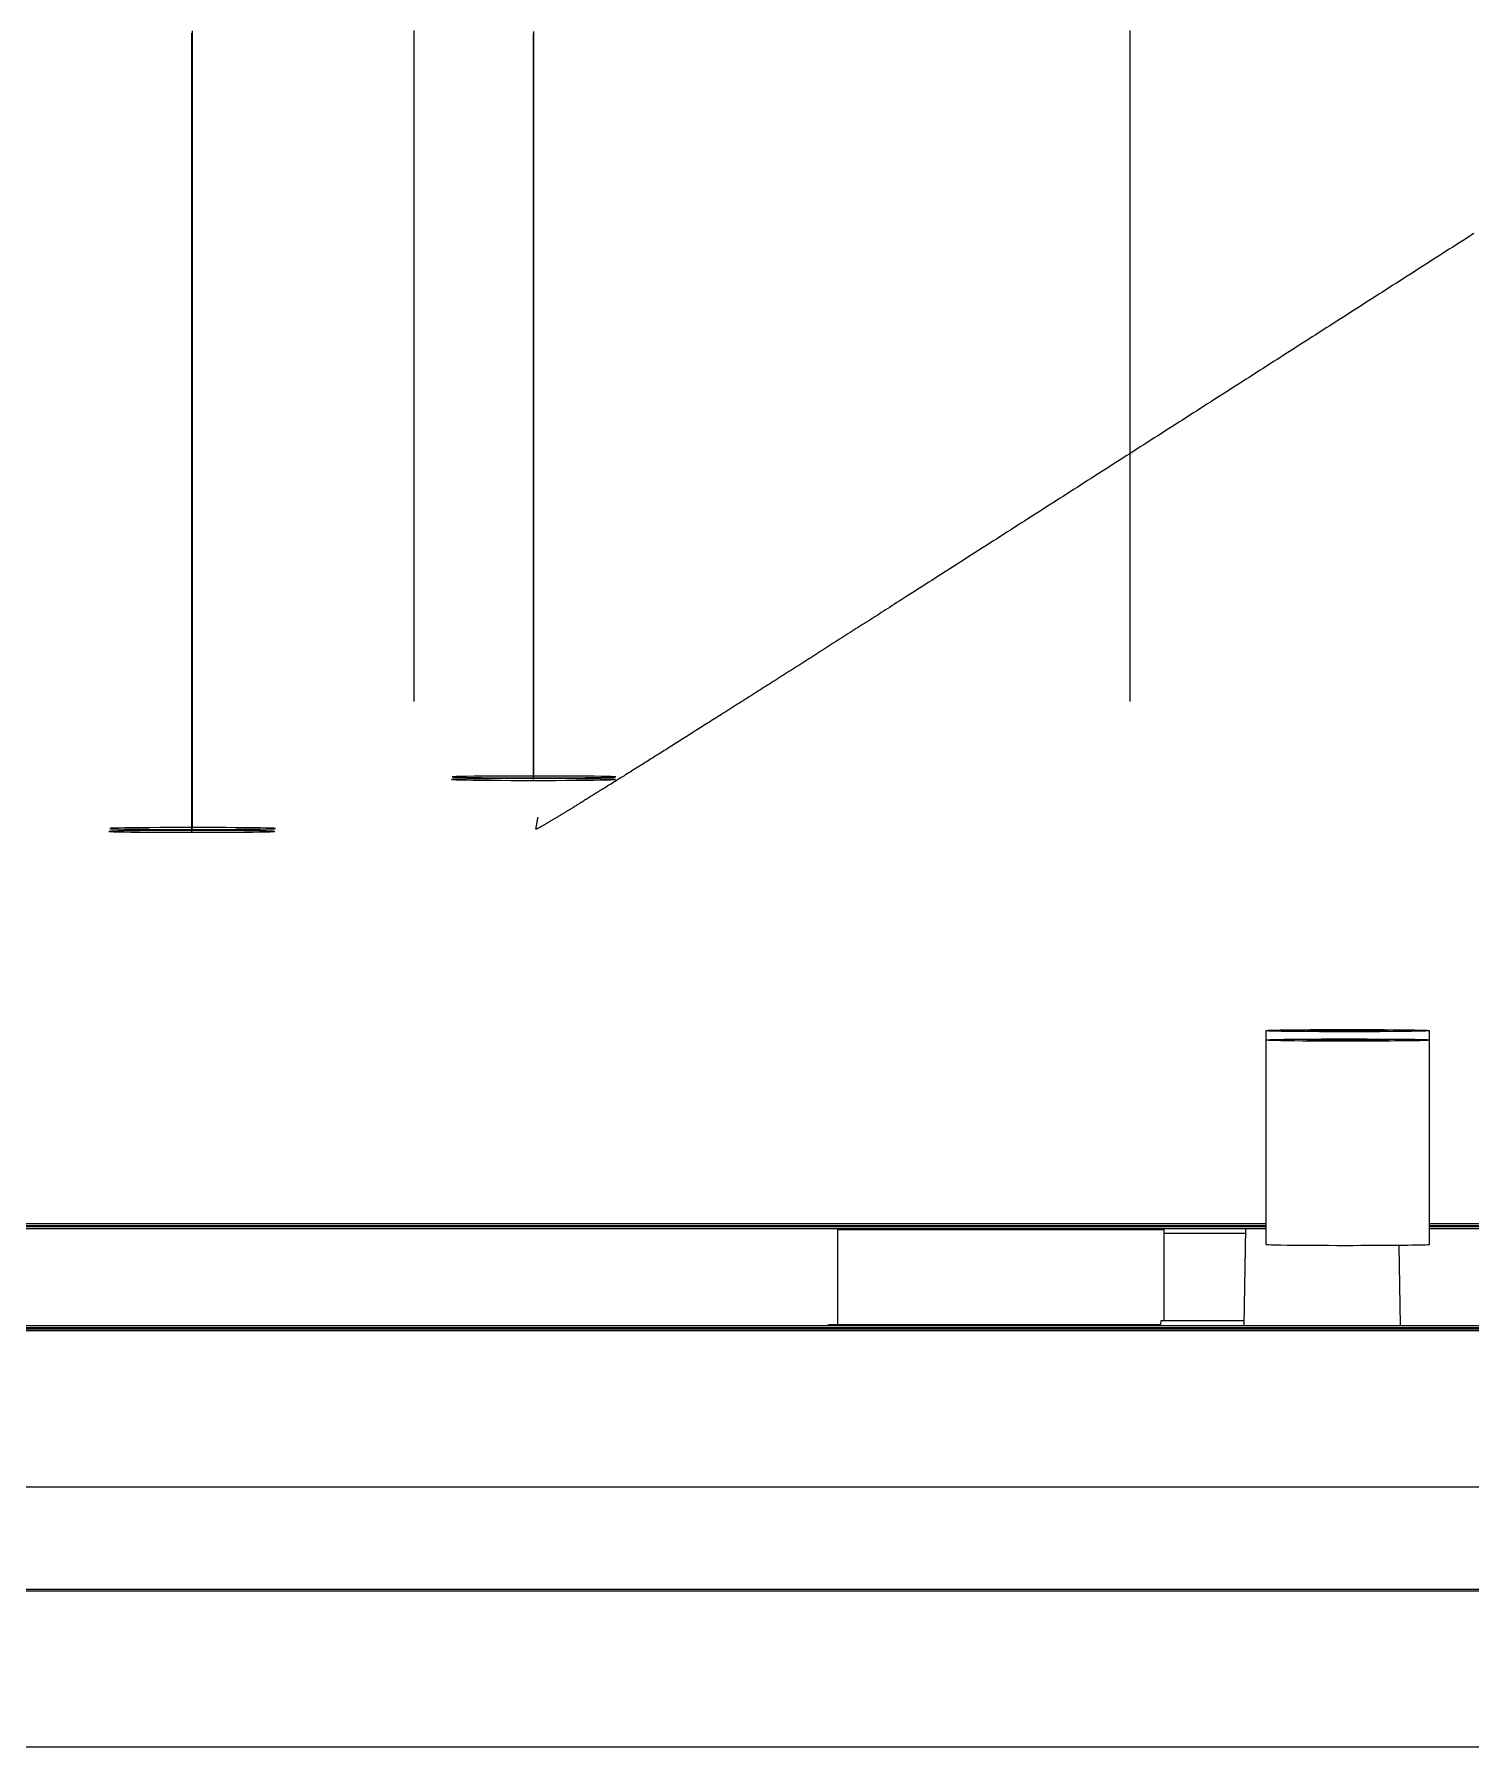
# Model space of a CAD drawing. Header units: millimetres. Extents: x -253 to 256, y -315 to 312.
# Drawn here: x -63.2 to 6.6, y -264.8 to -181.6 of the extents above; entities that cross this region are included whole.
import ezdxf

# ---------------------------------------------------------------- set-up
doc = ezdxf.new("R2010")
doc.units = ezdxf.units.MM
doc.layers.add('SKETCH', color=5, linetype='Continuous')
doc.layers.add('VISIBLE', color=7, linetype='Continuous')

msp = doc.modelspace()

# ---------------------------------------------------------------- linework, layer by layer
at = {"layer": 'SKETCH', "flags": 128}
for points in [[(-55.497, -220.372), (-55.497, -220.136), (-55.497, -219.899), (-55.497, -219.663), (-55.497, -219.426), (-55.497, -219.19), (-55.497, -218.953), (-55.497, -218.717), (-55.497, -218.48), (-55.497, -218.244), (-55.497, -218.007), (-55.497, -217.771), (-55.497, -217.534), (-55.497, -217.298), (-55.497, -217.061), (-55.497, -216.825), (-55.497, -216.588), (-55.497, -216.352), (-55.497, -216.115), (-55.497, -215.879), (-55.497, -215.643), (-55.497, -215.406), (-55.497, -215.17), (-55.497, -214.933), (-55.497, -214.697), (-55.497, -214.46), (-55.497, -214.224), (-55.497, -213.987), (-55.497, -213.751), (-55.497, -213.514), (-55.497, -213.278), (-55.497, -213.041), (-55.497, -212.805), (-55.497, -212.568), (-55.497, -212.332), (-55.497, -212.095), (-55.497, -211.859), (-55.497, -211.622), (-55.497, -211.386), (-55.497, -211.149), (-55.497, -210.913), (-55.497, -210.676), (-55.497, -210.44), (-55.497, -210.203), (-55.497, -209.967), (-55.497, -209.73), (-55.497, -209.494), (-55.497, -209.257), (-55.497, -209.021), (-55.497, -208.784), (-55.497, -208.548), (-55.497, -208.311), (-55.497, -208.075), (-55.497, -207.838), (-55.497, -207.602), (-55.497, -207.365), (-55.497, -207.129), (-55.497, -206.892), (-55.497, -206.656), (-55.497, -206.419), (-55.497, -206.183), (-55.497, -205.946), (-55.497, -205.71), (-55.497, -205.473), (-55.497, -205.237), (-55.497, -205), (-55.497, -204.764), (-55.497, -204.527), (-55.497, -204.291), (-55.497, -204.054), (-55.497, -203.818), (-55.497, -203.581), (-55.497, -203.345), (-55.497, -203.108), (-55.497, -202.872), (-55.497, -202.635), (-55.497, -202.399), (-55.497, -202.162), (-55.497, -201.926), (-55.497, -201.689), (-55.497, -201.453), (-55.497, -201.217), (-55.497, -200.98), (-55.497, -200.744), (-55.497, -200.507), (-55.497, -200.271), (-55.497, -200.034), (-55.497, -199.798), (-55.497, -199.561), (-55.497, -199.325), (-55.497, -199.088), (-55.497, -198.852), (-55.497, -198.615), (-55.497, -198.379), (-55.497, -198.142), (-55.497, -197.906), (-55.497, -197.669), (-55.497, -197.433), (-55.497, -197.196), (-55.497, -196.96), (-55.497, -196.723), (-55.497, -196.487), (-55.497, -196.25), (-55.497, -196.014), (-55.497, -195.777), (-55.497, -195.541), (-55.497, -195.304), (-55.497, -195.068), (-55.497, -194.831), (-55.497, -194.595), (-55.497, -194.358), (-55.497, -194.122), (-55.497, -193.885), (-55.497, -193.649), (-55.497, -193.412), (-55.497, -193.176), (-55.497, -192.939), (-55.497, -192.703), (-55.497, -192.466), (-55.497, -192.23), (-55.497, -191.993), (-55.497, -191.757), (-55.497, -191.52), (-55.497, -191.284), (-55.497, -191.047), (-55.497, -190.811), (-55.497, -190.574), (-55.497, -190.338), (-55.497, -190.101), (-55.497, -189.865), (-55.497, -189.628), (-55.497, -189.392), (-55.497, -189.155), (-55.497, -188.919), (-55.497, -188.682), (-55.497, -188.446), (-55.497, -188.209), (-55.497, -187.973), (-55.497, -187.736), (-55.497, -187.5), (-55.497, -187.264), (-55.497, -187.027), (-55.497, -186.791), (-55.497, -186.554), (-55.497, -186.318), (-55.497, -186.081), (-55.497, -185.845), (-55.497, -185.608), (-55.497, -185.372), (-55.497, -185.135), (-55.497, -184.899), (-55.497, -184.662), (-55.497, -184.426), (-55.497, -184.189), (-55.497, -183.953), (-55.497, -183.716), (-55.497, -183.48), (-55.497, -183.243), (-55.497, -183.007), (-55.497, -182.77), (-55.497, -182.534), (-55.497, -182.297), (-55.497, -182.061), (-55.497, -181.824), (-55.497, -181.588)], [(-55.461, -220.231), (-55.461, -219.995), (-55.461, -219.759), (-55.461, -219.522), (-55.461, -219.286), (-55.461, -219.05), (-55.461, -218.813), (-55.461, -218.577), (-55.461, -218.341), (-55.461, -218.104), (-55.461, -217.868), (-55.461, -217.631), (-55.461, -217.395), (-55.461, -217.159), (-55.461, -216.922), (-55.461, -216.686), (-55.461, -216.45), (-55.461, -216.213), (-55.461, -215.977), (-55.461, -215.741), (-55.461, -215.504), (-55.461, -215.268), (-55.461, -215.032), (-55.461, -214.795), (-55.461, -214.559), (-55.461, -214.323), (-55.461, -214.086), (-55.461, -213.85), (-55.461, -213.614), (-55.461, -213.377), (-55.461, -213.141), (-55.461, -212.905), (-55.461, -212.668), (-55.461, -212.432), (-55.461, -212.196), (-55.461, -211.959), (-55.461, -211.723), (-55.461, -211.487), (-55.461, -211.25), (-55.461, -211.014), (-55.461, -210.778), (-55.461, -210.541), (-55.461, -210.305), (-55.461, -210.069), (-55.461, -209.832), (-55.461, -209.596), (-55.461, -209.36), (-55.461, -209.123), (-55.461, -208.887), (-55.461, -208.651), (-55.461, -208.414), (-55.461, -208.178), (-55.461, -207.942), (-55.461, -207.705), (-55.461, -207.469), (-55.461, -207.233), (-55.461, -206.996), (-55.461, -206.76), (-55.461, -206.523), (-55.461, -206.287), (-55.461, -206.051), (-55.461, -205.814), (-55.461, -205.578), (-55.461, -205.342), (-55.461, -205.105), (-55.461, -204.869), (-55.461, -204.633), (-55.461, -204.396), (-55.461, -204.16), (-55.461, -203.924), (-55.461, -203.687), (-55.461, -203.451), (-55.461, -203.215), (-55.461, -202.978), (-55.461, -202.742), (-55.461, -202.506), (-55.461, -202.269), (-55.461, -202.033), (-55.461, -201.797), (-55.461, -201.56), (-55.461, -201.324), (-55.461, -201.088), (-55.461, -200.851), (-55.461, -200.615), (-55.461, -200.379), (-55.461, -200.142), (-55.461, -199.906), (-55.461, -199.67), (-55.461, -199.433), (-55.461, -199.197), (-55.461, -198.961), (-55.461, -198.724), (-55.461, -198.488), (-55.461, -198.252), (-55.461, -198.015), (-55.461, -197.779), (-55.461, -197.543), (-55.461, -197.306), (-55.461, -197.07), (-55.461, -196.834), (-55.461, -196.597), (-55.461, -196.361), (-55.461, -196.125), (-55.461, -195.888), (-55.461, -195.652), (-55.461, -195.416), (-55.461, -195.179), (-55.461, -194.943), (-55.461, -194.706), (-55.461, -194.47), (-55.461, -194.234), (-55.461, -193.997), (-55.461, -193.761), (-55.461, -193.525), (-55.461, -193.288), (-55.461, -193.052), (-55.461, -192.816), (-55.461, -192.579), (-55.461, -192.343), (-55.461, -192.107), (-55.461, -191.87), (-55.461, -191.634), (-55.461, -191.398), (-55.461, -191.161), (-55.461, -190.925), (-55.461, -190.689), (-55.461, -190.452), (-55.461, -190.216), (-55.461, -189.98), (-55.461, -189.743), (-55.461, -189.507), (-55.461, -189.271), (-55.461, -189.034), (-55.461, -188.798), (-55.461, -188.562), (-55.461, -188.325), (-55.461, -188.089), (-55.461, -187.853), (-55.461, -187.616), (-55.461, -187.38), (-55.461, -187.144), (-55.461, -186.907), (-55.461, -186.671), (-55.461, -186.435), (-55.461, -186.198), (-55.461, -185.962), (-55.461, -185.726), (-55.461, -185.489), (-55.461, -185.253), (-55.461, -185.017), (-55.461, -184.78), (-55.461, -184.544), (-55.461, -184.308), (-55.461, -184.071), (-55.461, -183.835), (-55.461, -183.598), (-55.461, -183.362), (-55.461, -183.126), (-55.461, -182.889), (-55.461, -182.653), (-55.461, -182.417), (-55.461, -182.18), (-55.461, -181.944), (-55.461, -181.708), (-55.461, -181.471)], [(-44.72, -181.453), (-44.72, -181.686), (-44.72, -181.919), (-44.72, -182.152), (-44.72, -182.385), (-44.72, -182.618), (-44.72, -182.851), (-44.72, -183.084), (-44.72, -183.317), (-44.72, -183.55), (-44.72, -183.783), (-44.72, -184.016), (-44.72, -184.248), (-44.72, -184.481), (-44.72, -184.714), (-44.72, -184.947), (-44.72, -185.18), (-44.72, -185.413), (-44.72, -185.646), (-44.72, -185.879), (-44.72, -186.112), (-44.72, -186.345), (-44.72, -186.578), (-44.72, -186.811), (-44.72, -187.043), (-44.72, -187.276), (-44.72, -187.509), (-44.72, -187.742), (-44.72, -187.975), (-44.72, -188.208), (-44.72, -188.441), (-44.72, -188.674), (-44.72, -188.907), (-44.72, -189.14), (-44.72, -189.373), (-44.72, -189.606), (-44.72, -189.839), (-44.72, -190.071), (-44.72, -190.304), (-44.72, -190.537), (-44.72, -190.77), (-44.72, -191.003), (-44.72, -191.236), (-44.72, -191.469), (-44.72, -191.702), (-44.72, -191.935), (-44.72, -192.168), (-44.72, -192.401), (-44.72, -192.634), (-44.72, -192.866), (-44.72, -193.099), (-44.72, -193.332), (-44.72, -193.565), (-44.72, -193.798), (-44.72, -194.031), (-44.72, -194.264), (-44.72, -194.497), (-44.72, -194.73), (-44.72, -194.963), (-44.72, -195.196), (-44.72, -195.429), (-44.72, -195.661), (-44.72, -195.894), (-44.72, -196.127), (-44.72, -196.36), (-44.72, -196.593), (-44.72, -196.826), (-44.72, -197.059), (-44.72, -197.292), (-44.72, -197.525), (-44.72, -197.758), (-44.72, -197.991), (-44.72, -198.224), (-44.72, -198.457), (-44.72, -198.689), (-44.72, -198.922), (-44.72, -199.155), (-44.72, -199.388), (-44.72, -199.621), (-44.72, -199.854), (-44.72, -200.087), (-44.72, -200.32), (-44.72, -200.553), (-44.72, -200.786), (-44.72, -201.019), (-44.72, -201.252), (-44.72, -201.484), (-44.72, -201.717), (-44.72, -201.95), (-44.72, -202.183), (-44.72, -202.416), (-44.72, -202.649), (-44.72, -202.882), (-44.72, -203.115), (-44.72, -203.348), (-44.72, -203.581), (-44.72, -203.814), (-44.72, -204.047), (-44.72, -204.28), (-44.72, -204.512), (-44.72, -204.745), (-44.72, -204.978), (-44.72, -205.211), (-44.72, -205.444), (-44.72, -205.677), (-44.72, -205.91), (-44.72, -206.143), (-44.72, -206.376), (-44.72, -206.609), (-44.72, -206.842), (-44.72, -207.075), (-44.72, -207.307), (-44.72, -207.54), (-44.72, -207.773), (-44.72, -208.006), (-44.72, -208.239), (-44.72, -208.472), (-44.72, -208.705), (-44.72, -208.938), (-44.72, -209.171), (-44.72, -209.404), (-44.72, -209.637), (-44.72, -209.87), (-44.72, -210.102), (-44.72, -210.335), (-44.72, -210.568), (-44.72, -210.801), (-44.72, -211.034), (-44.72, -211.267), (-44.72, -211.5), (-44.72, -211.733), (-44.72, -211.966), (-44.72, -212.199), (-44.72, -212.432), (-44.72, -212.665), (-44.72, -212.898), (-44.72, -213.13), (-44.72, -213.363), (-44.72, -213.596), (-44.72, -213.829), (-44.72, -214.062)], [(-38.902, -217.849), (-38.902, -217.615), (-38.902, -217.381), (-38.902, -217.147), (-38.902, -216.914), (-38.902, -216.68), (-38.902, -216.446), (-38.902, -216.212), (-38.902, -215.979), (-38.902, -215.745), (-38.902, -215.511), (-38.902, -215.277), (-38.902, -215.043), (-38.902, -214.81), (-38.902, -214.576), (-38.902, -214.342), (-38.902, -214.108), (-38.902, -213.875), (-38.902, -213.641), (-38.902, -213.407), (-38.902, -213.173), (-38.902, -212.939), (-38.902, -212.706), (-38.902, -212.472), (-38.902, -212.238), (-38.902, -212.004), (-38.902, -211.77), (-38.902, -211.537), (-38.902, -211.303), (-38.902, -211.069), (-38.902, -210.835), (-38.902, -210.602), (-38.902, -210.368), (-38.902, -210.134), (-38.902, -209.9), (-38.902, -209.666), (-38.902, -209.433), (-38.902, -209.199), (-38.902, -208.965), (-38.902, -208.731), (-38.902, -208.498), (-38.902, -208.264), (-38.902, -208.03), (-38.902, -207.796), (-38.902, -207.562), (-38.902, -207.329), (-38.902, -207.095), (-38.902, -206.861), (-38.902, -206.627), (-38.902, -206.393), (-38.902, -206.16), (-38.902, -205.926), (-38.902, -205.692), (-38.902, -205.458), (-38.902, -205.225), (-38.902, -204.991), (-38.902, -204.757), (-38.902, -204.523), (-38.902, -204.289), (-38.902, -204.056), (-38.902, -203.822), (-38.902, -203.588), (-38.902, -203.354), (-38.902, -203.12), (-38.902, -202.887), (-38.902, -202.653), (-38.902, -202.419), (-38.902, -202.185), (-38.902, -201.952), (-38.902, -201.718), (-38.902, -201.484), (-38.902, -201.25), (-38.902, -201.016), (-38.902, -200.783), (-38.902, -200.549), (-38.902, -200.315), (-38.902, -200.081), (-38.902, -199.848), (-38.902, -199.614), (-38.902, -199.38), (-38.902, -199.146), (-38.902, -198.912), (-38.902, -198.679), (-38.902, -198.445), (-38.902, -198.211), (-38.902, -197.977), (-38.902, -197.743), (-38.902, -197.51), (-38.902, -197.276), (-38.902, -197.042), (-38.902, -196.808), (-38.902, -196.575), (-38.902, -196.341), (-38.902, -196.107), (-38.902, -195.873), (-38.902, -195.639), (-38.902, -195.406), (-38.902, -195.172), (-38.902, -194.938), (-38.902, -194.704), (-38.902, -194.47), (-38.902, -194.237), (-38.902, -194.003), (-38.902, -193.769), (-38.902, -193.535), (-38.902, -193.302), (-38.902, -193.068), (-38.902, -192.834), (-38.902, -192.6), (-38.902, -192.366), (-38.902, -192.133), (-38.902, -191.899), (-38.902, -191.665), (-38.902, -191.431), (-38.902, -191.198), (-38.902, -190.964), (-38.902, -190.73), (-38.902, -190.496), (-38.902, -190.262), (-38.902, -190.029), (-38.902, -189.795), (-38.902, -189.561), (-38.902, -189.327), (-38.902, -189.093), (-38.902, -188.86), (-38.902, -188.626), (-38.902, -188.392), (-38.902, -188.158), (-38.902, -187.925), (-38.902, -187.691), (-38.902, -187.457), (-38.902, -187.223), (-38.902, -186.989), (-38.902, -186.756), (-38.902, -186.522), (-38.902, -186.288), (-38.902, -186.054), (-38.902, -185.82), (-38.902, -185.587), (-38.902, -185.353), (-38.902, -185.119), (-38.902, -184.885), (-38.902, -184.652), (-38.902, -184.418), (-38.902, -184.184), (-38.902, -183.95), (-38.902, -183.716), (-38.902, -183.483), (-38.902, -183.249), (-38.902, -183.015), (-38.902, -182.781), (-38.902, -182.548), (-38.902, -182.314), (-38.902, -182.08), (-38.902, -181.846), (-38.902, -181.612)], [(-38.879, -217.725), (-38.879, -217.491), (-38.879, -217.258), (-38.879, -217.024), (-38.879, -216.79), (-38.879, -216.557), (-38.879, -216.323), (-38.879, -216.089), (-38.879, -215.856), (-38.879, -215.622), (-38.879, -215.389), (-38.879, -215.155), (-38.879, -214.921), (-38.879, -214.688), (-38.879, -214.454), (-38.879, -214.22), (-38.879, -213.987), (-38.879, -213.753), (-38.879, -213.519), (-38.879, -213.286), (-38.879, -213.052), (-38.879, -212.818), (-38.879, -212.585), (-38.879, -212.351), (-38.879, -212.117), (-38.879, -211.884), (-38.879, -211.65), (-38.879, -211.416), (-38.879, -211.183), (-38.879, -210.949), (-38.879, -210.716), (-38.879, -210.482), (-38.879, -210.248), (-38.879, -210.015), (-38.879, -209.781), (-38.879, -209.547), (-38.879, -209.314), (-38.879, -209.08), (-38.879, -208.846), (-38.879, -208.613), (-38.879, -208.379), (-38.879, -208.145), (-38.879, -207.912), (-38.879, -207.678), (-38.879, -207.444), (-38.879, -207.211), (-38.879, -206.977), (-38.879, -206.743), (-38.879, -206.51), (-38.879, -206.276), (-38.879, -206.043), (-38.879, -205.809), (-38.879, -205.575), (-38.879, -205.342), (-38.879, -205.108), (-38.879, -204.874), (-38.879, -204.641), (-38.879, -204.407), (-38.879, -204.173), (-38.879, -203.94), (-38.879, -203.706), (-38.879, -203.472), (-38.879, -203.239), (-38.879, -203.005), (-38.879, -202.771), (-38.879, -202.538), (-38.879, -202.304), (-38.879, -202.07), (-38.879, -201.837), (-38.879, -201.603), (-38.879, -201.37), (-38.879, -201.136), (-38.879, -200.902), (-38.879, -200.669), (-38.879, -200.435), (-38.879, -200.201), (-38.879, -199.968), (-38.879, -199.734), (-38.879, -199.5), (-38.879, -199.267), (-38.879, -199.033), (-38.879, -198.799), (-38.879, -198.566), (-38.879, -198.332), (-38.879, -198.098), (-38.879, -197.865), (-38.879, -197.631), (-38.879, -197.397), (-38.879, -197.164), (-38.879, -196.93), (-38.879, -196.696), (-38.879, -196.463), (-38.879, -196.229), (-38.879, -195.996), (-38.879, -195.762), (-38.879, -195.528), (-38.879, -195.295), (-38.879, -195.061), (-38.879, -194.827), (-38.879, -194.594), (-38.879, -194.36), (-38.879, -194.126), (-38.879, -193.893), (-38.879, -193.659), (-38.879, -193.425), (-38.879, -193.192), (-38.879, -192.958), (-38.879, -192.724), (-38.879, -192.491), (-38.879, -192.257), (-38.879, -192.023), (-38.879, -191.79), (-38.879, -191.556), (-38.879, -191.323), (-38.879, -191.089), (-38.879, -190.855), (-38.879, -190.622), (-38.879, -190.388), (-38.879, -190.154), (-38.879, -189.921), (-38.879, -189.687), (-38.879, -189.453), (-38.879, -189.22), (-38.879, -188.986), (-38.879, -188.752), (-38.879, -188.519), (-38.879, -188.285), (-38.879, -188.051), (-38.879, -187.818), (-38.879, -187.584), (-38.879, -187.35), (-38.879, -187.117), (-38.879, -186.883), (-38.879, -186.65), (-38.879, -186.416), (-38.879, -186.182), (-38.879, -185.949), (-38.879, -185.715), (-38.879, -185.481), (-38.879, -185.248), (-38.879, -185.014), (-38.879, -184.78), (-38.879, -184.547), (-38.879, -184.313), (-38.879, -184.079), (-38.879, -183.846), (-38.879, -183.612), (-38.879, -183.378), (-38.879, -183.145), (-38.879, -182.911), (-38.879, -182.677), (-38.879, -182.444), (-38.879, -182.21), (-38.879, -181.976), (-38.879, -181.743), (-38.879, -181.509)], [(-9.938, -181.453), (-9.938, -181.686), (-9.938, -181.919), (-9.938, -182.152), (-9.938, -182.385), (-9.938, -182.618), (-9.938, -182.851), (-9.938, -183.084), (-9.938, -183.317), (-9.938, -183.55), (-9.938, -183.783), (-9.938, -184.016), (-9.938, -184.248), (-9.938, -184.481), (-9.938, -184.714), (-9.938, -184.947), (-9.938, -185.18), (-9.938, -185.413), (-9.938, -185.646), (-9.938, -185.879), (-9.938, -186.112), (-9.938, -186.345), (-9.938, -186.578), (-9.938, -186.811), (-9.938, -187.043), (-9.938, -187.276), (-9.938, -187.509), (-9.938, -187.742), (-9.938, -187.975), (-9.938, -188.208), (-9.938, -188.441), (-9.938, -188.674), (-9.938, -188.907), (-9.938, -189.14), (-9.938, -189.373), (-9.938, -189.606), (-9.938, -189.839), (-9.938, -190.071), (-9.938, -190.304), (-9.938, -190.537), (-9.938, -190.77), (-9.938, -191.003), (-9.938, -191.236), (-9.938, -191.469), (-9.938, -191.702), (-9.938, -191.935), (-9.938, -192.168), (-9.938, -192.401), (-9.938, -192.634), (-9.938, -192.866), (-9.938, -193.099), (-9.938, -193.332), (-9.938, -193.565), (-9.938, -193.798), (-9.938, -194.031), (-9.938, -194.264), (-9.938, -194.497), (-9.938, -194.73), (-9.938, -194.963), (-9.938, -195.196), (-9.938, -195.429), (-9.938, -195.661), (-9.938, -195.894), (-9.938, -196.127), (-9.938, -196.36), (-9.938, -196.593), (-9.938, -196.826), (-9.938, -197.059), (-9.938, -197.292), (-9.938, -197.525), (-9.938, -197.758), (-9.938, -197.991), (-9.938, -198.224), (-9.938, -198.457), (-9.938, -198.689), (-9.938, -198.922), (-9.938, -199.155), (-9.938, -199.388), (-9.938, -199.621), (-9.938, -199.854), (-9.938, -200.087), (-9.938, -200.32), (-9.938, -200.553), (-9.938, -200.786), (-9.938, -201.019), (-9.938, -201.252), (-9.938, -201.484), (-9.938, -201.717), (-9.938, -201.95), (-9.938, -202.183), (-9.938, -202.416), (-9.938, -202.649), (-9.938, -202.882), (-9.938, -203.115), (-9.938, -203.348), (-9.938, -203.581), (-9.938, -203.814), (-9.938, -204.047), (-9.938, -204.28), (-9.938, -204.512), (-9.938, -204.745), (-9.938, -204.978), (-9.938, -205.211), (-9.938, -205.444), (-9.938, -205.677), (-9.938, -205.91), (-9.938, -206.143), (-9.938, -206.376), (-9.938, -206.609), (-9.938, -206.842), (-9.938, -207.075), (-9.938, -207.307), (-9.938, -207.54), (-9.938, -207.773), (-9.938, -208.006), (-9.938, -208.239), (-9.938, -208.472), (-9.938, -208.705), (-9.938, -208.938), (-9.938, -209.171), (-9.938, -209.404), (-9.938, -209.637), (-9.938, -209.87), (-9.938, -210.102), (-9.938, -210.335), (-9.938, -210.568), (-9.938, -210.801), (-9.938, -211.034), (-9.938, -211.267), (-9.938, -211.5), (-9.938, -211.733), (-9.938, -211.966), (-9.938, -212.199), (-9.938, -212.432), (-9.938, -212.665), (-9.938, -212.898), (-9.938, -213.13), (-9.938, -213.363), (-9.938, -213.596), (-9.938, -213.829), (-9.938, -214.062)], [(6.771, -191.326), (6.601, -191.435), (6.43, -191.544), (6.26, -191.654), (6.089, -191.763), (5.918, -191.872), (5.748, -191.981), (5.577, -192.09), (5.407, -192.199), (5.236, -192.309), (5.066, -192.418), (4.895, -192.527), (4.725, -192.636), (4.554, -192.745), (4.384, -192.854), (4.213, -192.964), (4.042, -193.073), (3.872, -193.182), (3.701, -193.291), (3.531, -193.4), (3.36, -193.509), (3.19, -193.619), (3.019, -193.728), (2.849, -193.837), (2.678, -193.946), (2.508, -194.055), (2.337, -194.164), (2.167, -194.273), (1.996, -194.382), (1.826, -194.491), (1.655, -194.601), (1.485, -194.71), (1.314, -194.819), (1.144, -194.928), (0.973, -195.037), (0.803, -195.146), (0.632, -195.255), (0.462, -195.364), (0.292, -195.473), (0.121, -195.583), (-0.049, -195.692), (-0.22, -195.801), (-0.39, -195.91), (-0.561, -196.019), (-0.731, -196.128), (-0.902, -196.237), (-1.072, -196.346), (-1.243, -196.456), (-1.413, -196.565), (-1.584, -196.674), (-1.754, -196.783), (-1.925, -196.892), (-2.095, -197.001), (-2.266, -197.11), (-2.436, -197.22), (-2.607, -197.329), (-2.777, -197.438), (-2.948, -197.547), (-3.118, -197.656), (-3.289, -197.765), (-3.459, -197.874), (-3.63, -197.983), (-3.8, -198.093), (-3.971, -198.202), (-4.141, -198.311), (-4.312, -198.42), (-4.482, -198.529), (-4.653, -198.638), (-4.823, -198.747), (-4.994, -198.856), (-5.164, -198.966), (-5.335, -199.075), (-5.505, -199.184), (-5.676, -199.293), (-5.846, -199.402), (-6.017, -199.511), (-6.187, -199.62), (-6.358, -199.729), (-6.528, -199.838), (-6.699, -199.947), (-6.869, -200.056), (-7.04, -200.165), (-7.21, -200.274), (-7.381, -200.384), (-7.551, -200.493), (-7.722, -200.602), (-7.892, -200.711), (-8.063, -200.82), (-8.233, -200.929), (-8.403, -201.038), (-8.574, -201.147), (-8.744, -201.256), (-8.915, -201.365), (-9.085, -201.474), (-9.256, -201.583), (-9.426, -201.693), (-9.597, -201.802), (-9.767, -201.911), (-9.938, -202.02), (-10.108, -202.129), (-10.279, -202.238), (-10.449, -202.347), (-10.619, -202.456), (-10.79, -202.565), (-10.96, -202.675), (-11.131, -202.784), (-11.301, -202.893), (-11.472, -203.002), (-11.642, -203.111), (-11.813, -203.22), (-11.983, -203.329), (-12.154, -203.438), (-12.324, -203.547), (-12.494, -203.657), (-12.665, -203.766), (-12.835, -203.875), (-13.006, -203.984), (-13.176, -204.093), (-13.347, -204.202), (-13.517, -204.311), (-13.687, -204.42), (-13.858, -204.529), (-14.028, -204.638), (-14.199, -204.747), (-14.369, -204.856), (-14.54, -204.965), (-14.71, -205.074), (-14.881, -205.183), (-15.051, -205.292), (-15.221, -205.401), (-15.392, -205.51), (-15.562, -205.619), (-15.733, -205.728), (-15.903, -205.838), (-16.073, -205.947), (-16.244, -206.056), (-16.414, -206.165), (-16.585, -206.274), (-16.755, -206.383), (-16.926, -206.492), (-17.097, -206.601), (-17.27, -206.712), (-17.444, -206.824), (-17.619, -206.936), (-17.795, -207.048), (-17.972, -207.162), (-18.149, -207.275), (-18.327, -207.389), (-18.504, -207.502), (-18.681, -207.616), (-18.858, -207.729), (-19.034, -207.842), (-19.21, -207.954), (-19.384, -208.065), (-19.557, -208.176), (-19.728, -208.286), (-19.897, -208.394), (-20.065, -208.501), (-20.23, -208.607), (-20.393, -208.711), (-20.553, -208.814), (-20.71, -208.914), (-20.864, -209.013), (-21.015, -209.11), (-21.132, -209.184), (-21.247, -209.258), (-21.36, -209.33), (-21.472, -209.401), (-21.581, -209.472), (-21.69, -209.541), (-21.797, -209.61), (-21.903, -209.677), (-22.007, -209.744), (-22.111, -209.811), (-22.214, -209.877), (-22.316, -209.942), (-22.418, -210.007), (-22.519, -210.071), (-22.619, -210.136), (-22.719, -210.2), (-22.819, -210.264), (-22.919, -210.327), (-23.019, -210.391), (-23.119, -210.455), (-23.22, -210.519), (-23.32, -210.584), (-23.422, -210.648), (-23.523, -210.713), (-23.626, -210.779), (-23.728, -210.844), (-23.829, -210.909), (-23.931, -210.974), (-24.032, -211.038), (-24.134, -211.103), (-24.235, -211.168), (-24.336, -211.232), (-24.437, -211.296), (-24.537, -211.36), (-24.637, -211.424), (-24.738, -211.488), (-24.837, -211.552), (-24.937, -211.615), (-25.037, -211.679), (-25.136, -211.742), (-25.235, -211.805), (-25.334, -211.868), (-25.432, -211.931), (-25.53, -211.994), (-25.628, -212.056), (-25.726, -212.118), (-25.823, -212.18), (-25.921, -212.242), (-26.017, -212.304), (-26.114, -212.365), (-26.211, -212.427), (-26.307, -212.488), (-26.403, -212.549), (-26.499, -212.61), (-26.594, -212.671), (-26.69, -212.732), (-26.785, -212.792), (-26.88, -212.853), (-26.974, -212.913), (-27.069, -212.973), (-27.163, -213.033), (-27.257, -213.092), (-27.35, -213.152), (-27.444, -213.211), (-27.537, -213.27), (-27.629, -213.329), (-27.722, -213.388), (-27.814, -213.447), (-27.906, -213.505), (-27.997, -213.563), (-28.089, -213.621), (-28.179, -213.679), (-28.27, -213.736), (-28.36, -213.794), (-28.45, -213.851), (-28.54, -213.908), (-28.63, -213.965), (-28.719, -214.022), (-28.808, -214.078), (-28.897, -214.134), (-28.985, -214.191), (-29.073, -214.246), (-29.161, -214.302), (-29.249, -214.358), (-29.336, -214.413), (-29.423, -214.468), (-29.51, -214.523), (-29.596, -214.578), (-29.682, -214.632), (-29.768, -214.687), (-29.853, -214.741), (-29.938, -214.795), (-30.023, -214.848), (-30.107, -214.902), (-30.191, -214.955), (-30.274, -215.008), (-30.357, -215.06), (-30.44, -215.113), (-30.523, -215.165), (-30.605, -215.217), (-30.687, -215.269), (-30.769, -215.321), (-30.85, -215.373), (-30.931, -215.424), (-31.012, -215.475), (-31.092, -215.526), (-31.172, -215.576), (-31.252, -215.627), (-31.331, -215.677), (-31.41, -215.727), (-31.489, -215.777), (-31.567, -215.826), (-31.645, -215.875), (-31.723, -215.924), (-31.8, -215.973), (-31.877, -216.022), (-31.953, -216.07), (-32.029, -216.118), (-32.105, -216.166), (-32.18, -216.213), (-32.255, -216.261), (-32.33, -216.308), (-32.404, -216.354), (-32.478, -216.401), (-32.551, -216.447), (-32.625, -216.494), (-32.697, -216.539), (-32.77, -216.585), (-32.842, -216.631), (-32.914, -216.676), (-32.985, -216.721), (-33.056, -216.765), (-33.127, -216.81), (-33.197, -216.854), (-33.267, -216.898), (-33.337, -216.942), (-33.406, -216.985), (-33.475, -217.028), (-33.543, -217.071), (-33.611, -217.114), (-33.678, -217.156), (-33.745, -217.198), (-33.812, -217.24), (-33.878, -217.282), (-33.944, -217.323), (-34.009, -217.364), (-34.074, -217.405), (-34.139, -217.445), (-34.203, -217.486), (-34.267, -217.526), (-34.331, -217.565), (-34.394, -217.605), (-34.456, -217.644), (-34.519, -217.683), (-34.581, -217.722), (-34.642, -217.76), (-34.703, -217.798), (-34.764, -217.836), (-34.824, -217.874), (-34.884, -217.911), (-34.943, -217.949), (-35.002, -217.985), (-35.061, -218.022), (-35.119, -218.058), (-35.176, -218.094), (-35.233, -218.13), (-35.29, -218.165), (-35.347, -218.2), (-35.402, -218.235), (-35.458, -218.27), (-35.513, -218.304), (-35.568, -218.338), (-35.622, -218.372), (-35.676, -218.406), (-35.729, -218.439), (-35.782, -218.472), (-35.834, -218.504), (-35.887, -218.537), (-35.938, -218.569), (-35.989, -218.601), (-36.04, -218.633), (-36.091, -218.664), (-36.141, -218.695), (-36.19, -218.726), (-36.239, -218.756), (-36.288, -218.786), (-36.336, -218.816), (-36.383, -218.846), (-36.431, -218.875), (-36.477, -218.904), (-36.524, -218.932), (-36.569, -218.961), (-36.615, -218.989), (-36.66, -219.016), (-36.704, -219.044), (-36.748, -219.071), (-36.792, -219.098), (-36.835, -219.125), (-36.878, -219.151), (-36.92, -219.177), (-36.962, -219.203), (-37.003, -219.228), (-37.044, -219.253), (-37.085, -219.278), (-37.125, -219.302), (-37.164, -219.327), (-37.203, -219.351), (-37.242, -219.374), (-37.28, -219.397), (-37.318, -219.42), (-37.355, -219.443), (-37.392, -219.466), (-37.428, -219.488), (-37.464, -219.509), (-37.499, -219.531), (-37.534, -219.552), (-37.568, -219.573), (-37.602, -219.594), (-37.636, -219.614), (-37.669, -219.634), (-37.701, -219.653), (-37.733, -219.673), (-37.765, -219.692), (-37.796, -219.711), (-37.827, -219.729), (-37.857, -219.747), (-37.887, -219.765), (-37.916, -219.783), (-37.945, -219.8), (-37.973, -219.817), (-38.001, -219.834), (-38.028, -219.85), (-38.055, -219.866), (-38.082, -219.882), (-38.107, -219.897), (-38.133, -219.912), (-38.158, -219.927), (-38.182, -219.941), (-38.206, -219.955), (-38.23, -219.969), (-38.253, -219.983), (-38.275, -219.996), (-38.297, -220.009), (-38.319, -220.021), (-38.34, -220.034), (-38.36, -220.045), (-38.38, -220.057), (-38.4, -220.068), (-38.419, -220.079), (-38.438, -220.09), (-38.456, -220.101), (-38.473, -220.111), (-38.491, -220.12), (-38.507, -220.13), (-38.524, -220.139), (-38.539, -220.148), (-38.554, -220.156), (-38.569, -220.165), (-38.583, -220.173), (-38.597, -220.18), (-38.61, -220.187), (-38.623, -220.194), (-38.635, -220.201), (-38.647, -220.207), (-38.658, -220.213), (-38.669, -220.219), (-38.679, -220.224), (-38.688, -220.228), (-38.696, -220.232), (-38.704, -220.236), (-38.711, -220.24), (-38.718, -220.243), (-38.724, -220.246), (-38.73, -220.248), (-38.735, -220.25), (-38.74, -220.252), (-38.745, -220.254), (-38.749, -220.256), (-38.753, -220.257), (-38.757, -220.258), (-38.761, -220.259), (-38.764, -220.26), (-38.767, -220.261), (-38.77, -220.262), (-38.773, -220.262), (-38.776, -220.263), (-38.779, -220.263), (-38.782, -220.264), (-38.786, -220.264), (-38.789, -220.264), (-38.791, -220.264), (-38.793, -220.263), (-38.794, -220.261), (-38.794, -220.26), (-38.795, -220.258), (-38.794, -220.255), (-38.794, -220.253), (-38.793, -220.25), (-38.792, -220.247), (-38.79, -220.244), (-38.789, -220.241), (-38.787, -220.238), (-38.785, -220.234), (-38.783, -220.231), (-38.781, -220.227), (-38.78, -220.224), (-38.778, -220.221), (-38.776, -220.217), (-38.775, -220.214), (-38.774, -220.211), (-38.773, -220.209), (-38.772, -220.206), (-38.772, -220.204), (-38.771, -220.201), (-38.771, -220.199), (-38.77, -220.196), (-38.77, -220.194), (-38.77, -220.192), (-38.769, -220.189), (-38.769, -220.187), (-38.768, -220.184), (-38.768, -220.182), (-38.768, -220.18), (-38.767, -220.177), (-38.767, -220.175), (-38.766, -220.172), (-38.766, -220.17), (-38.765, -220.168), (-38.765, -220.165), (-38.765, -220.163), (-38.764, -220.16), (-38.764, -220.158), (-38.763, -220.156), (-38.763, -220.153), (-38.762, -220.151), (-38.762, -220.148), (-38.762, -220.146), (-38.761, -220.144), (-38.761, -220.141), (-38.76, -220.139), (-38.76, -220.136), (-38.759, -220.134), (-38.759, -220.132), (-38.759, -220.129), (-38.758, -220.127), (-38.758, -220.124), (-38.757, -220.122), (-38.757, -220.119), (-38.757, -220.117), (-38.756, -220.115), (-38.756, -220.112), (-38.755, -220.11), (-38.755, -220.107), (-38.754, -220.105), (-38.754, -220.103), (-38.754, -220.1), (-38.753, -220.098), (-38.753, -220.095), (-38.752, -220.093), (-38.752, -220.091), (-38.751, -220.088), (-38.751, -220.086), (-38.751, -220.083), (-38.75, -220.081), (-38.75, -220.079), (-38.749, -220.076), (-38.749, -220.074), (-38.748, -220.071), (-38.748, -220.069), (-38.748, -220.067), (-38.747, -220.064), (-38.747, -220.062), (-38.746, -220.059), (-38.746, -220.057), (-38.746, -220.055), (-38.745, -220.052), (-38.745, -220.05), (-38.744, -220.047), (-38.744, -220.045), (-38.743, -220.043), (-38.743, -220.04), (-38.743, -220.038), (-38.742, -220.035), (-38.742, -220.033), (-38.741, -220.031), (-38.741, -220.028), (-38.74, -220.026), (-38.74, -220.023), (-38.74, -220.021), (-38.739, -220.019), (-38.739, -220.016), (-38.738, -220.014), (-38.738, -220.011), (-38.737, -220.009), (-38.737, -220.007), (-38.737, -220.004), (-38.736, -220.002), (-38.736, -219.999), (-38.735, -219.997), (-38.735, -219.995), (-38.735, -219.992), (-38.734, -219.99), (-38.734, -219.987), (-38.733, -219.985), (-38.733, -219.983), (-38.732, -219.98), (-38.732, -219.978), (-38.732, -219.975), (-38.731, -219.973), (-38.731, -219.971), (-38.73, -219.968), (-38.73, -219.966), (-38.729, -219.963), (-38.729, -219.961), (-38.729, -219.959), (-38.728, -219.956), (-38.728, -219.954), (-38.727, -219.951), (-38.727, -219.949), (-38.726, -219.947), (-38.726, -219.944), (-38.726, -219.942), (-38.725, -219.939), (-38.725, -219.937), (-38.724, -219.935), (-38.724, -219.932), (-38.724, -219.93), (-38.723, -219.927), (-38.723, -219.925), (-38.722, -219.923), (-38.722, -219.92), (-38.721, -219.918), (-38.721, -219.915), (-38.721, -219.913), (-38.72, -219.911), (-38.72, -219.908), (-38.719, -219.906), (-38.719, -219.903), (-38.718, -219.901), (-38.718, -219.899), (-38.718, -219.896), (-38.717, -219.894), (-38.717, -219.891), (-38.716, -219.889), (-38.716, -219.887), (-38.715, -219.884), (-38.715, -219.882), (-38.715, -219.879), (-38.714, -219.877), (-38.714, -219.875), (-38.713, -219.872), (-38.713, -219.87), (-38.713, -219.867), (-38.712, -219.865), (-38.712, -219.863), (-38.711, -219.86), (-38.711, -219.858), (-38.71, -219.855), (-38.71, -219.853), (-38.71, -219.851), (-38.709, -219.848), (-38.709, -219.846), (-38.708, -219.843), (-38.708, -219.841), (-38.707, -219.839), (-38.707, -219.836), (-38.707, -219.834), (-38.706, -219.831), (-38.706, -219.829), (-38.705, -219.827), (-38.705, -219.824), (-38.705, -219.822), (-38.704, -219.819), (-38.704, -219.817), (-38.703, -219.815), (-38.703, -219.812), (-38.702, -219.81), (-38.702, -219.807), (-38.702, -219.805), (-38.701, -219.803), (-38.701, -219.8), (-38.7, -219.798), (-38.7, -219.795), (-38.699, -219.793), (-38.699, -219.791), (-38.699, -219.788), (-38.698, -219.786), (-38.698, -219.783), (-38.697, -219.781), (-38.697, -219.779), (-38.696, -219.776), (-38.696, -219.774), (-38.696, -219.771), (-38.695, -219.769), (-38.695, -219.767), (-38.694, -219.764), (-38.694, -219.762), (-38.694, -219.759), (-38.693, -219.757), (-38.693, -219.755), (-38.692, -219.752), (-38.692, -219.75), (-38.691, -219.747), (-38.691, -219.745), (-38.691, -219.743), (-38.69, -219.74), (-38.69, -219.738), (-38.689, -219.735), (-38.689, -219.733), (-38.688, -219.731), (-38.688, -219.728), (-38.688, -219.726), (-38.687, -219.724), (-38.687, -219.721), (-38.686, -219.719), (-38.686, -219.716), (-38.686, -219.714), (-38.685, -219.712), (-38.685, -219.709), (-38.684, -219.707), (-38.684, -219.704), (-38.683, -219.702), (-38.683, -219.7), (-38.683, -219.697), (-38.682, -219.695), (-38.682, -219.692), (-38.681, -219.69), (-38.681, -219.688)], [(-38.894, -217.805), (-39.437, -217.806), (-39.97, -217.807), (-40.484, -217.809), (-40.968, -217.812), (-41.413, -217.815), (-41.812, -217.819), (-42.156, -217.824), (-42.44, -217.829), (-42.658, -217.834), (-42.806, -217.84), (-42.882, -217.846), (-42.883, -217.852), (-42.81, -217.858), (-42.664, -217.863), (-42.448, -217.869), (-42.166, -217.874), (-41.823, -217.879), (-41.426, -217.883), (-40.982, -217.886), (-40.499, -217.889), (-39.986, -217.891), (-39.453, -217.892), (-38.909, -217.892), (-38.366, -217.892), (-37.832, -217.891), (-37.319, -217.889), (-36.835, -217.886), (-36.389, -217.883), (-35.991, -217.879), (-35.646, -217.874), (-35.362, -217.869), (-35.144, -217.863), (-34.997, -217.858), (-34.921, -217.852), (-34.92, -217.846), (-34.994, -217.84), (-35.14, -217.834), (-35.356, -217.829), (-35.638, -217.824), (-35.981, -217.819), (-36.378, -217.815), (-36.822, -217.812), (-37.305, -217.809), (-37.818, -217.807), (-38.351, -217.806), (-38.894, -217.805)], [(-38.872, -217.682), (-39.415, -217.682), (-39.948, -217.683), (-40.461, -217.685), (-40.944, -217.688), (-41.39, -217.691), (-41.788, -217.695), (-42.132, -217.7), (-42.416, -217.705), (-42.634, -217.711), (-42.782, -217.716), (-42.857, -217.722), (-42.858, -217.728), (-42.785, -217.734), (-42.64, -217.74), (-42.424, -217.745), (-42.142, -217.75), (-41.799, -217.755), (-41.402, -217.759), (-40.958, -217.762), (-40.476, -217.765), (-39.963, -217.767), (-39.43, -217.768), (-38.887, -217.768), (-38.344, -217.768), (-37.811, -217.767), (-37.298, -217.765), (-36.814, -217.762), (-36.369, -217.759), (-35.97, -217.755), (-35.626, -217.75), (-35.342, -217.745), (-35.124, -217.74), (-34.977, -217.734), (-34.902, -217.728), (-34.901, -217.722), (-34.974, -217.716), (-35.12, -217.711), (-35.336, -217.705), (-35.618, -217.7), (-35.96, -217.695), (-36.357, -217.691), (-36.801, -217.688), (-37.284, -217.685), (-37.796, -217.683), (-38.329, -217.682), (-38.872, -217.682)], [(-55.485, -220.328), (-56.035, -220.328), (-56.575, -220.33), (-57.094, -220.332), (-57.584, -220.334), (-58.035, -220.338), (-58.438, -220.342), (-58.787, -220.347), (-59.075, -220.352), (-59.296, -220.357), (-59.446, -220.363), (-59.523, -220.369), (-59.524, -220.375), (-59.451, -220.381), (-59.304, -220.387), (-59.086, -220.393), (-58.801, -220.398), (-58.454, -220.403), (-58.053, -220.407), (-57.604, -220.41), (-57.115, -220.413), (-56.597, -220.415), (-56.057, -220.416), (-55.508, -220.417), (-54.958, -220.416), (-54.418, -220.415), (-53.899, -220.413), (-53.409, -220.41), (-52.958, -220.407), (-52.554, -220.403), (-52.205, -220.398), (-51.918, -220.393), (-51.697, -220.387), (-51.547, -220.381), (-51.471, -220.375), (-51.469, -220.369), (-51.543, -220.363), (-51.69, -220.357), (-51.908, -220.352), (-52.193, -220.347), (-52.54, -220.342), (-52.941, -220.338), (-53.39, -220.334), (-53.879, -220.332), (-54.397, -220.33), (-54.936, -220.328), (-55.485, -220.328)], [(-55.45, -220.187), (-55.999, -220.187), (-56.538, -220.188), (-57.058, -220.19), (-57.547, -220.193), (-57.998, -220.197), (-58.401, -220.201), (-58.75, -220.206), (-59.037, -220.211), (-59.258, -220.216), (-59.408, -220.222), (-59.484, -220.228), (-59.486, -220.234), (-59.413, -220.24), (-59.266, -220.246), (-59.048, -220.252), (-58.763, -220.257), (-58.417, -220.262), (-58.016, -220.266), (-57.567, -220.269), (-57.079, -220.272), (-56.56, -220.274), (-56.022, -220.275), (-55.472, -220.276), (-54.923, -220.275), (-54.383, -220.274), (-53.864, -220.272), (-53.375, -220.269), (-52.924, -220.266), (-52.521, -220.262), (-52.172, -220.257), (-51.885, -220.252), (-51.664, -220.246), (-51.514, -220.24), (-51.438, -220.234), (-51.436, -220.228), (-51.51, -220.222), (-51.657, -220.216), (-51.875, -220.211), (-52.16, -220.206), (-52.506, -220.201), (-52.907, -220.197), (-53.356, -220.193), (-53.844, -220.19), (-54.362, -220.188), (-54.901, -220.187), (-55.45, -220.187)]]:
    msp.add_lwpolyline(points, dxfattribs=at)
at = {"layer": 'VISIBLE'}
for p, q in [((-3.312, -230.045), (-3.29, -230.04)), ((-3.312, -230.501), (-3.312, -230.045)), ((-3.312, -230.045), (-3.282, -230.05)), ((-3.29, -230.04), (-3.223, -230.035)), ((-3.282, -230.05), (-3.196, -230.056)), ((-3.223, -230.035), (-3.117, -230.031)), ((-3.196, -230.056), (-3.052, -230.061)), ((-3.117, -230.031), (-2.98, -230.026)), ((-3.052, -230.061), (-2.849, -230.066)), ((-2.986, -230.483), (-2.824, -230.48)), ((-2.98, -230.026), (-2.818, -230.023)), ((-2.849, -230.066), (-2.59, -230.071)), ((-2.824, -230.48), (-2.643, -230.476)), ((-2.818, -230.023), (-2.638, -230.019)), ((-2.643, -230.476), (-2.449, -230.473)), ((-2.638, -230.019), (-2.444, -230.016)), ((-2.59, -230.071), (-2.28, -230.075)), ((-2.449, -230.473), (-2.248, -230.47)), ((-2.444, -230.016), (-2.243, -230.013)), ((-2.28, -230.075), (-1.928, -230.079)), ((-2.248, -230.47), (-2.042, -230.468)), ((-2.243, -230.013), (-2.038, -230.011)), ((-2.042, -230.468), (-1.835, -230.466)), ((-2.038, -230.011), (-1.832, -230.009)), ((-1.928, -230.079), (-1.543, -230.083)), ((-1.835, -230.466), (-1.631, -230.464)), ((-1.832, -230.009), (-1.628, -230.007)), ((-1.631, -230.464), (-1.417, -230.463)), ((-1.628, -230.007), (-1.414, -230.006)), ((-1.543, -230.083), (-1.134, -230.085)), ((-1.417, -230.463), (-1.179, -230.461)), ((-1.414, -230.006), (-1.177, -230.004)), ((-1.329, -230.045), (-1.318, -230.042)), ((-1.329, -230.045), (-1.314, -230.047)), ((-1.318, -230.042), (-1.284, -230.04)), ((-1.314, -230.047), (-1.271, -230.05)), ((-1.314, -230.047), (-1.271, -230.05)), ((-1.284, -230.04), (-1.232, -230.038)), ((-1.271, -230.05), (-1.199, -230.053)), ((-1.232, -230.038), (-1.163, -230.035)), ((-1.199, -230.053), (-1.097, -230.055)), ((-1.179, -230.461), (-0.917, -230.46)), ((-1.177, -230.004), (-0.915, -230.003)), ((-1.163, -230.035), (-1.082, -230.034)), ((-1.134, -230.085), (-0.713, -230.087)), ((-1.097, -230.055), (-0.968, -230.058)), ((-1.082, -230.034), (-0.895, -230.03)), ((-0.968, -230.058), (-0.813, -230.06)), ((-0.917, -230.46), (-0.629, -230.458)), ((-0.915, -230.003), (-0.628, -230.001)), ((-0.895, -230.03), (-0.692, -230.028)), ((-0.813, -230.06), (-0.637, -230.062)), ((-0.813, -230.06), (-0.637, -230.062)), ((-0.713, -230.087), (-0.289, -230.089)), ((-0.693, -230.485), (-0.488, -230.483)), ((-0.692, -230.028), (-0.487, -230.026)), ((-0.637, -230.062), (-0.444, -230.064)), ((-0.629, -230.458), (-0.315, -230.457)), ((-0.628, -230.001), (-0.315, -230)), ((-0.488, -230.483), (-0.262, -230.481)), ((-0.487, -230.026), (-0.261, -230.024)), ((-0.444, -230.064), (-0.24, -230.065)), ((-0.315, -230), (0.024, -230)), ((-0.315, -230.457), (0.025, -230.457)), ((-0.289, -230.089), (0.129, -230.09)), ((-0.262, -230.481), (0.013, -230.48)), ((-0.261, -230.024), (0.013, -230.023)), ((-0.24, -230.065), (-0.029, -230.066)), ((-0.029, -230.066), (0.183, -230.067)), ((0.013, -230.023), (0.339, -230.022)), ((0.013, -230.48), (0.34, -230.479)), ((0.024, -230), (0.388, -229.999)), ((0.025, -230.457), (0.389, -230.456)), ((0.129, -230.09), (0.534, -230.09)), ((0.183, -230.067), (0.392, -230.067)), ((0.339, -230.022), (0.521, -230.022)), ((0.34, -230.479), (0.522, -230.479)), ((0.388, -229.999), (0.775, -229.999)), ((0.389, -230.456), (0.776, -230.456)), ((0.392, -230.067), (0.594, -230.067)), ((0.521, -230.022), (0.715, -230.022)), ((0.522, -230.479), (0.716, -230.479)), ((0.534, -230.09), (0.92, -230.09)), ((0.594, -230.067), (0.787, -230.067)), ((0.715, -230.022), (0.917, -230.022)), ((0.716, -230.479), (0.919, -230.479)), ((0.775, -229.999), (1.18, -229.999)), ((0.776, -230.456), (1.182, -230.456)), ((0.787, -230.067), (0.97, -230.067)), ((0.917, -230.022), (1.126, -230.022)), ((0.919, -230.479), (1.128, -230.479)), ((0.92, -230.09), (1.285, -230.09)), ((0.97, -230.067), (1.296, -230.066)), ((1.126, -230.022), (1.338, -230.023)), ((1.128, -230.479), (1.341, -230.48)), ((1.18, -229.999), (1.598, -230)), ((1.182, -230.456), (1.601, -230.457)), ((1.285, -230.09), (1.624, -230.089)), ((1.296, -230.066), (1.57, -230.065)), ((1.338, -230.023), (1.548, -230.024)), ((1.341, -230.48), (1.552, -230.481)), ((1.548, -230.024), (1.753, -230.026)), ((1.552, -230.481), (1.756, -230.483)), ((1.57, -230.065), (1.796, -230.063)), ((1.598, -230), (2.021, -230.002)), ((1.601, -230.457), (2.025, -230.459)), ((1.624, -230.089), (1.937, -230.088)), ((1.753, -230.026), (1.945, -230.027)), ((1.756, -230.483), (1.949, -230.484)), ((1.796, -230.063), (2.001, -230.061)), ((1.937, -230.088), (2.225, -230.087)), ((1.945, -230.027), (2.122, -230.029)), ((2.001, -230.061), (2.204, -230.059)), ((2.021, -230.002), (2.442, -230.004)), ((2.025, -230.459), (2.447, -230.461)), ((2.122, -230.029), (2.276, -230.031)), ((2.204, -230.059), (2.391, -230.056)), ((2.225, -230.087), (2.486, -230.085)), ((2.276, -230.031), (2.406, -230.034)), ((2.391, -230.056), (2.472, -230.054)), ((2.406, -230.034), (2.507, -230.036)), ((2.442, -230.004), (2.851, -230.007)), ((2.447, -230.461), (2.856, -230.464)), ((2.472, -230.054), (2.541, -230.052)), ((2.486, -230.085), (2.723, -230.084)), ((2.507, -230.036), (2.58, -230.039)), ((2.541, -230.052), (2.593, -230.049)), ((2.58, -230.039), (2.623, -230.042)), ((2.593, -230.049), (2.627, -230.047)), ((2.623, -230.042), (2.638, -230.044)), ((2.627, -230.047), (2.638, -230.044)), ((2.723, -230.084), (2.937, -230.082)), ((2.851, -230.007), (3.236, -230.01)), ((2.856, -230.464), (3.243, -230.467)), ((2.937, -230.082), (3.141, -230.08)), ((3.141, -230.08), (3.348, -230.078)), ((3.236, -230.01), (3.588, -230.014)), ((3.243, -230.467), (3.596, -230.471)), ((3.348, -230.078), (3.553, -230.076)), ((3.553, -230.076), (3.754, -230.073)), ((3.588, -230.014), (3.898, -230.018)), ((3.596, -230.471), (3.906, -230.475)), ((3.754, -230.073), (3.947, -230.07)), ((3.898, -230.018), (4.157, -230.023)), ((3.906, -230.475), (4.165, -230.48)), ((3.947, -230.07), (4.128, -230.067)), ((4.128, -230.067), (4.29, -230.063)), ((4.157, -230.023), (4.36, -230.028)), ((4.165, -230.48), (4.369, -230.485)), ((4.29, -230.063), (4.427, -230.059)), ((4.36, -230.028), (4.505, -230.034)), ((4.427, -230.059), (4.532, -230.054)), ((4.505, -230.034), (4.591, -230.039)), ((4.532, -230.054), (4.599, -230.049)), ((4.591, -230.039), (4.621, -230.044)), ((4.599, -230.049), (4.621, -230.044)), ((4.621, -230.5), (4.621, -230.044)), ((-3.318, -230.502), (-3.297, -230.497)), ((-3.318, -240.438), (-3.318, -230.502)), ((-3.318, -230.502), (-3.288, -230.507)), ((-3.297, -230.497), (-3.23, -230.492)), ((-3.288, -230.507), (-3.202, -230.513)), ((-3.23, -230.492), (-3.124, -230.488)), ((-3.202, -230.513), (-3.058, -230.518)), ((-3.124, -230.488), (-2.986, -230.483)), ((-3.058, -230.518), (-2.854, -230.523)), ((-2.854, -230.523), (-2.595, -230.528)), ((-2.595, -230.528), (-2.285, -230.533)), ((-2.285, -230.533), (-1.932, -230.537)), ((-1.932, -230.537), (-1.546, -230.54)), ((-1.546, -230.54), (-1.136, -230.543)), ((-1.331, -230.502), (-1.321, -230.499)), ((-1.331, -230.502), (-1.316, -230.505)), ((-1.321, -230.499), (-1.287, -230.497)), ((-1.316, -230.505), (-1.273, -230.507)), ((-1.316, -230.505), (-1.273, -230.507)), ((-1.287, -230.497), (-1.234, -230.495)), ((-1.273, -230.507), (-1.201, -230.51)), ((-1.234, -230.495), (-1.165, -230.493)), ((-1.201, -230.51), (-1.099, -230.512)), ((-1.165, -230.493), (-1.084, -230.491)), ((-1.136, -230.543), (-0.714, -230.545)), ((-1.099, -230.512), (-0.969, -230.515)), ((-1.084, -230.491), (-0.897, -230.487)), ((-0.969, -230.515), (-0.814, -230.517)), ((-0.897, -230.487), (-0.693, -230.485)), ((-0.814, -230.517), (-0.638, -230.519)), ((-0.714, -230.545), (-0.29, -230.546)), ((-0.638, -230.519), (-0.445, -230.521)), ((-0.445, -230.521), (-0.24, -230.522)), ((-0.29, -230.546), (0.129, -230.547)), ((-0.24, -230.522), (-0.029, -230.523)), ((-0.029, -230.523), (0.183, -230.524)), ((0.129, -230.547), (0.535, -230.548)), ((0.183, -230.524), (0.393, -230.524)), ((0.393, -230.524), (0.595, -230.525)), ((0.535, -230.548), (0.922, -230.547)), ((0.595, -230.525), (0.789, -230.525)), ((0.789, -230.525), (0.971, -230.524)), ((0.922, -230.547), (1.287, -230.547)), ((0.971, -230.524), (1.298, -230.523)), ((1.287, -230.547), (1.627, -230.546)), ((1.298, -230.523), (1.573, -230.522)), ((1.573, -230.522), (1.799, -230.52)), ((1.627, -230.546), (1.941, -230.545)), ((1.799, -230.52), (2.005, -230.519)), ((1.941, -230.545), (2.229, -230.544)), ((1.949, -230.484), (2.126, -230.486)), ((2.005, -230.519), (2.209, -230.516)), ((2.126, -230.486), (2.281, -230.489)), ((2.209, -230.516), (2.396, -230.513)), ((2.229, -230.544), (2.491, -230.542)), ((2.281, -230.489), (2.411, -230.491)), ((2.396, -230.513), (2.477, -230.511)), ((2.411, -230.491), (2.512, -230.494)), ((2.477, -230.511), (2.546, -230.509)), ((2.491, -230.542), (2.729, -230.541)), ((2.512, -230.494), (2.585, -230.496)), ((2.546, -230.509), (2.599, -230.507)), ((2.585, -230.496), (2.628, -230.499)), ((2.599, -230.507), (2.632, -230.504)), ((2.628, -230.499), (2.643, -230.502)), ((2.632, -230.504), (2.643, -230.502)), ((2.729, -230.541), (2.943, -230.539)), ((2.943, -230.539), (3.148, -230.537)), ((3.148, -230.537), (3.354, -230.535)), ((3.354, -230.535), (3.56, -230.533)), ((3.56, -230.533), (3.762, -230.53)), ((3.762, -230.53), (3.955, -230.527)), ((3.955, -230.527), (4.136, -230.524)), ((4.136, -230.524), (4.298, -230.52)), ((4.298, -230.52), (4.436, -230.516)), ((4.369, -230.485), (4.514, -230.491)), ((4.436, -230.516), (4.541, -230.511)), ((4.514, -230.491), (4.6, -230.496)), ((4.541, -230.511), (4.608, -230.507)), ((4.6, -230.496), (4.63, -230.501)), ((4.608, -230.507), (4.63, -230.501)), ((4.63, -240.437), (4.63, -230.501)), ((-71.968, -239.426), (-3.318, -239.426)), ((-71.968, -239.515), (-3.318, -239.515)), ((-71.968, -239.574), (-3.318, -239.574)), ((4.63, -239.426), (207.767, -239.426)), ((4.63, -239.515), (207.844, -239.515)), ((4.63, -239.574), (207.895, -239.574)), ((-71.968, -239.663), (-3.318, -239.663)), ((-24.11, -239.711), (-24.105, -239.663)), ((-24.11, -244.333), (-24.11, -239.711)), ((-24.11, -239.711), (-8.261, -239.711)), ((-8.268, -239.901), (-8.261, -239.711)), ((-8.268, -244.136), (-8.268, -239.901)), ((-8.268, -239.901), (-4.302, -239.901)), ((-4.383, -244.383), (-4.298, -239.663)), ((-3.318, -240.438), (-3.288, -240.443)), ((-3.288, -240.443), (-3.202, -240.449)), ((-3.202, -240.449), (-3.058, -240.454)), ((-3.058, -240.454), (-2.854, -240.46)), ((-2.854, -240.46), (-2.595, -240.465)), ((-2.595, -240.465), (-2.285, -240.469)), ((3.56, -240.47), (3.762, -240.467)), ((3.762, -240.467), (3.955, -240.464)), ((3.955, -240.464), (4.136, -240.46)), ((4.136, -240.46), (4.298, -240.456)), ((4.298, -240.456), (4.436, -240.452)), ((4.436, -240.452), (4.541, -240.447)), ((4.541, -240.447), (4.608, -240.442)), ((4.608, -240.442), (4.63, -240.437)), ((4.63, -239.663), (227.779, -239.663)), ((-2.285, -240.469), (-1.932, -240.473)), ((-1.932, -240.473), (-1.546, -240.477)), ((-1.546, -240.477), (-1.136, -240.48)), ((-1.136, -240.48), (-0.714, -240.482)), ((-0.714, -240.482), (-0.29, -240.484)), ((-0.29, -240.484), (0.129, -240.485)), ((0.129, -240.485), (0.535, -240.485)), ((0.535, -240.485), (0.922, -240.485)), ((0.922, -240.485), (1.287, -240.484)), ((1.287, -240.484), (1.627, -240.483)), ((1.627, -240.483), (1.941, -240.482)), ((1.941, -240.482), (2.229, -240.481)), ((2.229, -240.481), (2.491, -240.48)), ((2.491, -240.48), (2.729, -240.478)), ((2.729, -240.478), (2.943, -240.476)), ((2.943, -240.476), (3.148, -240.474)), ((3.14, -240.474), (3.191, -244.383)), ((3.148, -240.474), (3.354, -240.472)), ((3.354, -240.472), (3.56, -240.47)), ((-212.202, -244.537), (212.202, -244.537)), ((-212.148, -244.475), (212.148, -244.475)), ((-212.068, -244.383), (212.068, -244.383)), ((-24.58, -244.383), (-24.575, -244.333)), ((-24.575, -244.333), (-8.42, -244.333)), ((-8.42, -244.333), (-8.414, -244.136)), ((-8.414, -244.136), (-4.378, -244.136)), ((-232.499, -244.63), (232.499, -244.63)), ((-232.499, -252.211), (232.499, -252.211)), ((-232.499, -257.266), (232.499, -257.266)), ((-232.429, -257.188), (232.429, -257.188)), ((-232.499, -264.847), (232.499, -264.847))]:
    msp.add_line(p, q, dxfattribs=at)

doc.saveas('drawing.dxf')
